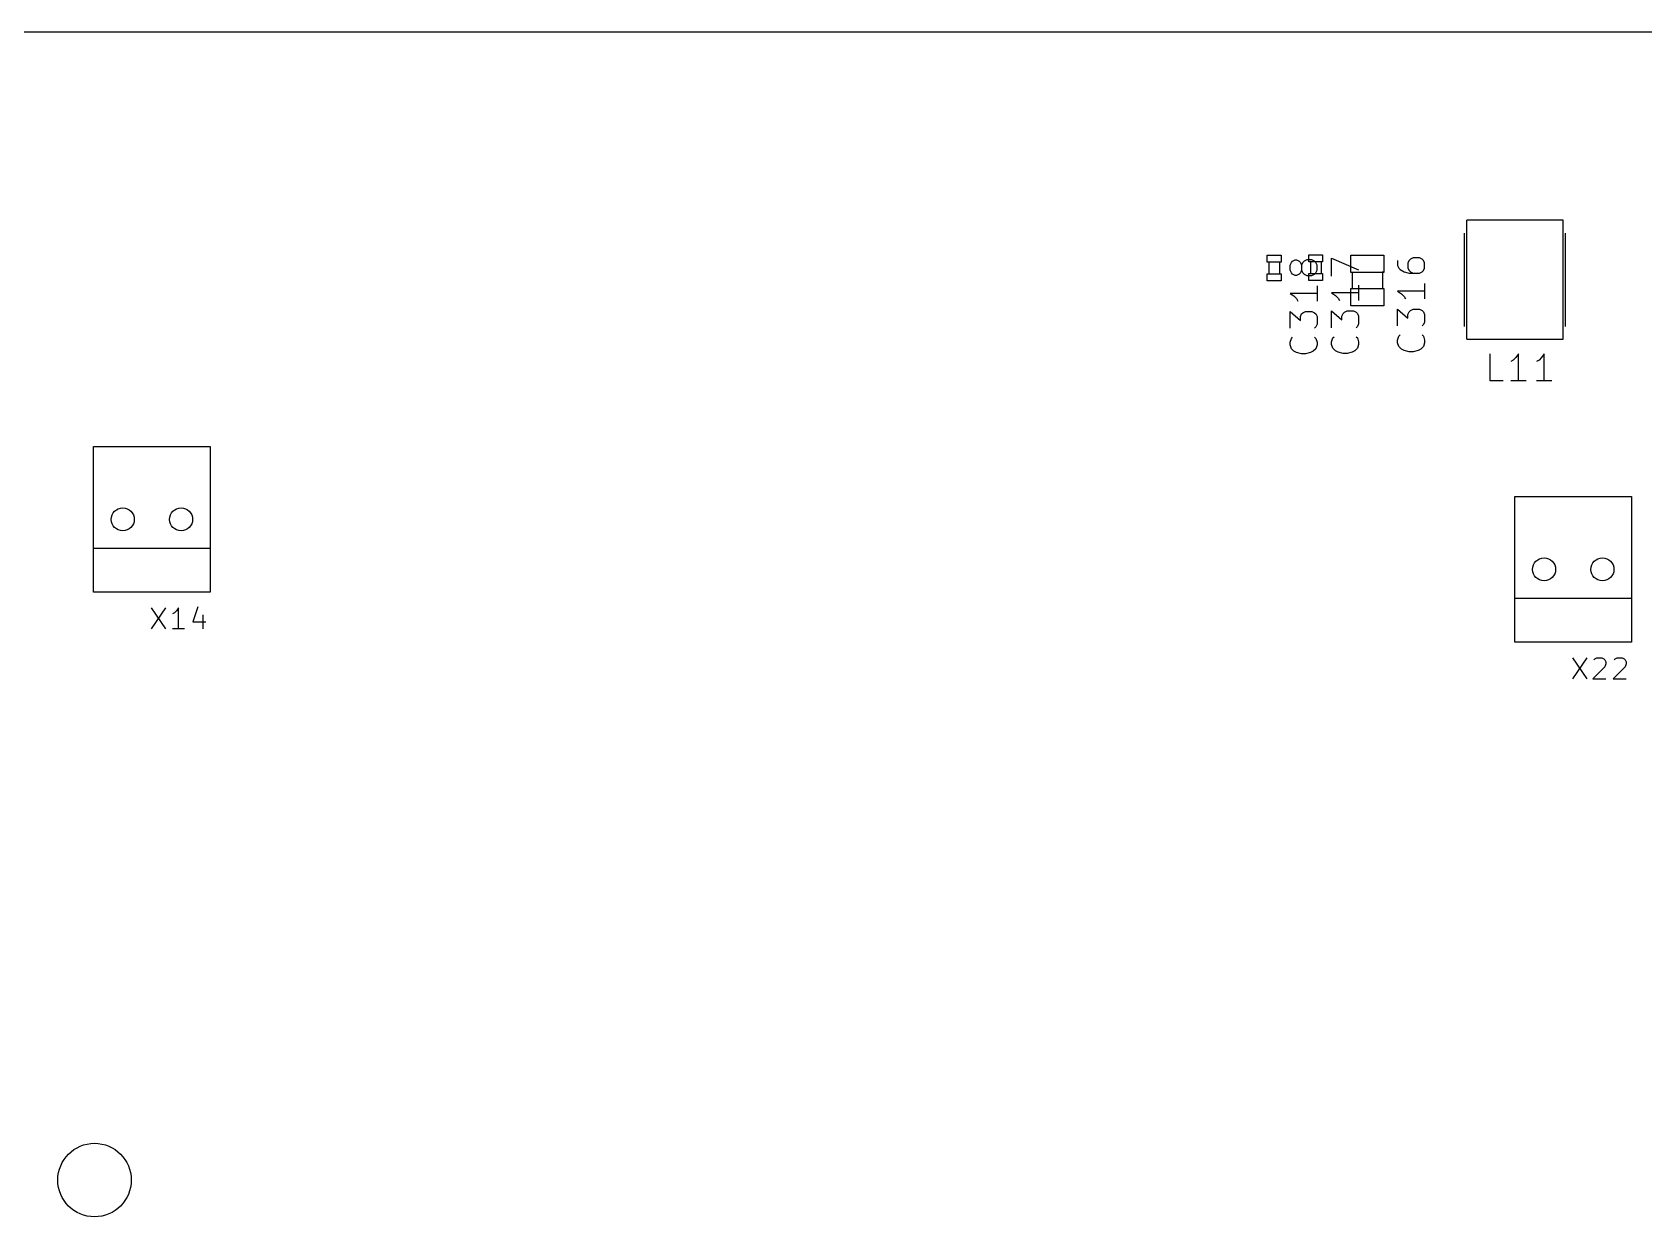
# Model space of a CAD drawing. Header units: millimetres. Extents: x -1 to 260, y -56 to 300.
# Drawn here: x 113.3 to 183.5, y 248.4 to 300 of the extents above; entities that cross this region are included whole.
import ezdxf

# ---------------------------------------------------------------- set-up
doc = ezdxf.new("R2010")
doc.units = ezdxf.units.MM
for name, color, linetype, true_color in [('Edge.Cuts', 254, 'CONTINUOUS', 0xd0d2cd), ('F.Fab', 9, 'CONTINUOUS', 0xafafaf), ('F.Silkscreen', 41, 'CONTINUOUS', 0xf2eda1)]:
    doc.layers.add(name, color=color, linetype=linetype, true_color=true_color)

msp = doc.modelspace()

# ---------------------------------------------------------------- linework, layer by layer
at = {"layer": 'Edge.Cuts', "linetype": 'CONTINUOUS'}
msp.add_line((260, 300), (0, 300), dxfattribs=at)
at = {"layer": 'Edge.Cuts'}
for centre, radius in [((117.23, 278.78), 0.5), ((119.77, 278.78), 0.5), ((179.13, 276.6), 0.5), ((181.67, 276.6), 0.5), ((116, 250), 1.599999)]:
    msp.add_circle(centre, radius, dxfattribs=at)
at = {"layer": 'F.Fab', "linetype": 'CONTINUOUS'}
for p, q in [((175.767, 286.629), (175.767, 291.811)), ((179.958, 291.811), (175.767, 291.811)), ((179.958, 286.629), (179.958, 291.811)), ((175.666, 287.188), (175.666, 291.252)), ((180.06, 287.188), (180.06, 291.252)), ((167.0752, 289.984), (167.0752, 290.284)), ((167.0752, 290.284), (167.6751, 290.284)), ((167.6751, 289.984), (167.0752, 289.984)), ((167.156, 289.485), (167.156, 289.975)), ((167.604, 289.975), (167.604, 289.485)), ((167.6751, 290.284), (167.6751, 289.984)), ((168.8852, 290.004), (168.8852, 290.304)), ((168.8852, 290.304), (169.4851, 290.304)), ((169.4851, 290.004), (168.8852, 290.004)), ((168.966, 289.505), (168.966, 289.995)), ((169.414, 289.995), (169.414, 289.505)), ((169.4851, 290.304), (169.4851, 290.004)), ((170.7061, 289.5321), (170.7061, 290.2822)), ((170.7061, 290.2822), (172.1562, 290.2822)), ((172.1562, 290.2822), (172.1562, 289.5321)), ((167.0752, 289.1712), (167.0752, 289.4712)), ((167.0752, 289.4712), (167.6751, 289.4712)), ((167.6751, 289.1712), (167.0752, 289.1712)), ((167.6751, 289.4712), (167.6751, 289.1712)), ((168.8852, 289.1912), (168.8852, 289.4912)), ((168.8852, 289.4912), (169.4851, 289.4912)), ((169.4851, 289.1912), (168.8852, 289.1912)), ((169.4851, 289.4912), (169.4851, 289.1912)), ((172.1562, 289.5321), (170.7061, 289.5321)), ((170.77, 289.546), (170.77, 288.809)), ((172.09, 289.571), (172.09, 288.809)), ((170.7061, 288.0843), (170.7061, 288.8344)), ((170.7061, 288.8344), (172.1562, 288.8344)), ((172.1562, 288.8344), (172.1562, 288.0843)), ((172.1562, 288.0843), (170.7061, 288.0843)), ((175.767, 286.629), (179.958, 286.629))]:
    msp.add_line(p, q, dxfattribs=at)
at = {"layer": 'F.Fab'}
for centre, radius in [((117.23, 278.78), 0.5), ((119.77, 278.78), 0.5), ((179.13, 276.6), 0.5), ((181.67, 276.6), 0.5), ((116, 250), 1.599999)]:
    msp.add_circle(centre, radius, dxfattribs=at)
at = {"layer": 'F.Silkscreen', "linetype": 'CONTINUOUS'}
for p, q in [((168.066164, 289.855304), (168.122189, 289.967355)), ((168.122189, 289.967355), (168.178214, 290.02338)), ((168.178214, 290.02338), (168.290264, 290.079405)), ((168.290264, 290.079405), (168.346289, 290.079405)), ((168.346289, 290.079405), (168.45834, 290.02338)), ((168.45834, 290.02338), (168.514365, 289.967355)), ((168.514365, 289.967355), (168.57039, 289.855304)), ((168.626415, 289.967355), (168.57039, 289.855304)), ((168.68244, 290.02338), (168.626415, 289.967355)), ((168.794491, 290.079405), (168.68244, 290.02338)), ((169.018591, 290.079405), (168.794491, 290.079405)), ((169.130641, 290.02338), (169.018591, 290.079405)), ((169.186667, 289.967355), (169.130641, 290.02338)), ((169.242692, 289.855304), (169.186667, 289.967355)), ((169.876164, 289.371078), (169.876164, 290.15543)), ((169.876164, 290.15543), (171.052692, 289.651204)), ((172.751164, 290.062355), (172.751164, 289.838254)), ((173.25539, 290.062355), (173.199365, 289.950304)), ((173.199365, 289.950304), (173.199365, 289.726204)), ((173.311415, 290.11838), (173.25539, 290.062355)), ((173.423465, 290.174405), (173.311415, 290.11838)), ((173.703591, 290.174405), (173.423465, 290.174405)), ((173.815641, 290.11838), (173.703591, 290.174405)), ((173.871667, 290.062355), (173.815641, 290.11838)), ((173.927692, 289.950304), (173.871667, 290.062355)), ((173.927692, 289.726204), (173.927692, 289.950304)), ((168.066164, 289.631204), (168.066164, 289.855304)), ((168.122189, 289.519153), (168.066164, 289.631204)), ((168.178214, 289.463128), (168.122189, 289.519153)), ((168.290264, 289.407103), (168.178214, 289.463128)), ((168.346289, 289.407103), (168.290264, 289.407103)), ((168.45834, 289.463128), (168.346289, 289.407103)), ((168.514365, 289.519153), (168.45834, 289.463128)), ((168.57039, 289.631204), (168.514365, 289.519153)), ((168.57039, 289.855304), (168.57039, 289.631204)), ((168.57039, 289.631204), (168.626415, 289.519153)), ((168.626415, 289.519153), (168.68244, 289.463128)), ((168.68244, 289.463128), (168.794491, 289.407103)), ((168.794491, 289.407103), (169.018591, 289.407103)), ((169.018591, 289.407103), (169.130641, 289.463128)), ((169.130641, 289.463128), (169.186667, 289.519153)), ((169.186667, 289.519153), (169.242692, 289.631204)), ((169.242692, 289.631204), (169.242692, 289.855304)), ((172.751164, 289.838254), (172.807189, 289.726204)), ((172.807189, 289.726204), (172.863214, 289.670179)), ((172.863214, 289.670179), (173.031289, 289.558128)), ((173.031289, 289.558128), (173.25539, 289.502103)), ((173.199365, 289.726204), (173.25539, 289.614153)), ((173.25539, 289.614153), (173.311415, 289.558128)), ((173.25539, 289.502103), (173.703591, 289.502103)), ((173.311415, 289.558128), (173.423465, 289.502103)), ((173.703591, 289.502103), (173.815641, 289.558128)), ((173.815641, 289.558128), (173.871667, 289.614153)), ((173.871667, 289.614153), (173.927692, 289.726204)), ((169.242692, 288.622751), (168.066164, 288.622751)), ((168.066164, 288.622751), (168.234239, 288.510701)), ((168.234239, 288.510701), (168.346289, 288.39865)), ((169.242692, 288.958902), (169.242692, 288.2866)), ((171.052692, 288.642751), (169.876164, 288.642751)), ((169.876164, 288.642751), (170.044239, 288.530701)), ((170.044239, 288.530701), (170.156289, 288.41865)), ((171.052692, 288.978902), (171.052692, 288.3066)), ((173.927692, 288.717751), (172.751164, 288.717751)), ((172.751164, 288.717751), (172.919239, 288.605701)), ((172.919239, 288.605701), (173.031289, 288.49365)), ((173.031289, 288.49365), (173.087315, 288.3816)), ((173.927692, 289.053902), (173.927692, 288.3816)), ((168.066164, 287.110072), (168.066164, 287.838399)), ((168.066164, 287.838399), (168.514365, 287.446223)), ((168.346289, 288.39865), (168.402315, 288.2866)), ((168.57039, 287.726349), (168.626415, 287.782374)), ((168.626415, 287.782374), (168.738465, 287.838399)), ((168.738465, 287.838399), (169.018591, 287.838399)), ((169.018591, 287.838399), (169.130641, 287.782374)), ((169.130641, 287.782374), (169.186667, 287.726349)), ((169.876164, 287.130072), (169.876164, 287.858399)), ((169.876164, 287.858399), (170.324365, 287.466223)), ((170.156289, 288.41865), (170.212315, 288.3066)), ((170.38039, 287.746349), (170.436415, 287.802374)), ((170.436415, 287.802374), (170.548465, 287.858399)), ((170.548465, 287.858399), (170.828591, 287.858399)), ((170.828591, 287.858399), (170.940641, 287.802374)), ((170.940641, 287.802374), (170.996667, 287.746349)), ((172.751164, 287.205072), (172.751164, 287.933399)), ((172.751164, 287.933399), (173.199365, 287.541223)), ((173.199365, 287.709298), (173.25539, 287.821349)), ((173.25539, 287.821349), (173.311415, 287.877374)), ((173.311415, 287.877374), (173.423465, 287.933399)), ((173.423465, 287.933399), (173.703591, 287.933399)), ((173.703591, 287.933399), (173.815641, 287.877374)), ((173.815641, 287.877374), (173.871667, 287.821349)), ((173.871667, 287.821349), (173.927692, 287.709298)), ((168.514365, 287.614298), (168.57039, 287.726349)), ((168.514365, 287.446223), (168.514365, 287.614298)), ((169.186667, 287.166097), (169.130641, 287.110072)), ((169.186667, 287.726349), (169.242692, 287.614298)), ((169.242692, 287.278147), (169.186667, 287.166097)), ((169.242692, 287.614298), (169.242692, 287.278147)), ((170.324365, 287.634298), (170.38039, 287.746349)), ((170.324365, 287.466223), (170.324365, 287.634298)), ((170.996667, 287.186097), (170.940641, 287.130072)), ((170.996667, 287.746349), (171.052692, 287.634298)), ((171.052692, 287.298147), (170.996667, 287.186097)), ((171.052692, 287.634298), (171.052692, 287.298147)), ((173.199365, 287.541223), (173.199365, 287.709298)), ((173.871667, 287.261097), (173.815641, 287.205072)), ((173.927692, 287.373147), (173.871667, 287.261097)), ((173.927692, 287.709298), (173.927692, 287.373147)), ((168.066164, 286.493795), (168.122189, 286.661871)), ((168.066164, 286.381745), (168.066164, 286.493795)), ((168.122189, 286.21367), (168.066164, 286.381745)), ((168.122189, 286.661871), (168.178214, 286.717896)), ((169.130641, 286.717896), (169.186667, 286.661871)), ((169.186667, 286.661871), (169.242692, 286.493795)), ((169.242692, 286.381745), (169.186667, 286.21367)), ((169.242692, 286.493795), (169.242692, 286.381745)), ((169.876164, 286.513795), (169.932189, 286.681871)), ((169.876164, 286.401745), (169.876164, 286.513795)), ((169.932189, 286.23367), (169.876164, 286.401745)), ((169.932189, 286.681871), (169.988214, 286.737896)), ((170.940641, 286.737896), (170.996667, 286.681871)), ((170.996667, 286.681871), (171.052692, 286.513795)), ((171.052692, 286.401745), (170.996667, 286.23367)), ((171.052692, 286.513795), (171.052692, 286.401745)), ((172.751164, 286.588795), (172.807189, 286.756871)), ((172.751164, 286.476745), (172.751164, 286.588795)), ((172.807189, 286.30867), (172.751164, 286.476745)), ((172.807189, 286.756871), (172.863214, 286.812896)), ((173.815641, 286.812896), (173.871667, 286.756871)), ((173.871667, 286.756871), (173.927692, 286.588795)), ((173.927692, 286.476745), (173.871667, 286.30867)), ((173.927692, 286.588795), (173.927692, 286.476745)), ((168.234239, 286.101619), (168.122189, 286.21367)), ((168.346289, 286.045594), (168.234239, 286.101619)), ((168.57039, 285.989569), (168.346289, 286.045594)), ((168.738465, 285.989569), (168.57039, 285.989569)), ((168.962566, 286.045594), (168.738465, 285.989569)), ((169.074616, 286.101619), (168.962566, 286.045594)), ((169.186667, 286.21367), (169.074616, 286.101619)), ((170.044239, 286.121619), (169.932189, 286.23367)), ((170.156289, 286.065594), (170.044239, 286.121619)), ((170.38039, 286.009569), (170.156289, 286.065594)), ((170.548465, 286.009569), (170.38039, 286.009569)), ((170.772566, 286.065594), (170.548465, 286.009569)), ((170.884616, 286.121619), (170.772566, 286.065594)), ((170.996667, 286.23367), (170.884616, 286.121619)), ((172.919239, 286.196619), (172.807189, 286.30867)), ((173.031289, 286.140594), (172.919239, 286.196619)), ((173.25539, 286.084569), (173.031289, 286.140594)), ((173.423465, 286.084569), (173.25539, 286.084569)), ((173.647566, 286.140594), (173.423465, 286.084569)), ((173.759616, 286.196619), (173.647566, 286.140594)), ((173.871667, 286.30867), (173.759616, 286.196619)), ((176.780198, 284.817307), (176.780198, 285.993835)), ((177.78865, 285.71371), (177.6766, 285.657685)), ((177.900701, 285.82576), (177.78865, 285.71371)), ((178.012751, 285.993835), (177.900701, 285.82576)), ((178.012751, 284.817307), (178.012751, 285.993835)), ((178.909153, 285.71371), (178.797103, 285.657685)), ((179.021204, 285.82576), (178.909153, 285.71371)), ((179.133254, 285.993835), (179.021204, 285.82576)), ((179.133254, 284.817307), (179.133254, 285.993835)), ((177.34045, 284.817307), (176.780198, 284.817307)), ((178.348902, 284.817307), (177.6766, 284.817307)), ((179.469405, 284.817307), (178.797103, 284.817307)), ((115.96, 281.955), (121.04, 281.955)), ((115.96, 277.51), (115.96, 281.955)), ((121.04, 281.955), (121.04, 277.51)), ((177.86, 279.775), (182.94, 279.775)), ((177.86, 275.33), (177.86, 279.775)), ((182.94, 279.775), (182.94, 275.33)), ((115.96, 275.605), (115.96, 277.51)), ((121.04, 277.51), (115.96, 277.51)), ((121.04, 277.51), (121.04, 275.605)), ((121.04, 275.605), (115.96, 275.605)), ((177.86, 273.425), (177.86, 275.33)), ((182.94, 275.33), (177.86, 275.33)), ((182.94, 275.33), (182.94, 273.425)), ((118.470324, 274.930728), (119.086697, 274.006168)), ((119.086697, 274.930728), (118.470324, 274.006168)), ((119.482937, 274.710595), (119.394883, 274.666568)), ((119.57099, 274.798648), (119.482937, 274.710595)), ((119.659043, 274.930728), (119.57099, 274.798648)), ((119.659043, 274.006168), (119.659043, 274.930728)), ((120.49555, 274.974755), (120.275416, 274.314355)), ((120.715683, 274.622541), (120.715683, 274.006168)), ((119.923203, 274.006168), (119.394883, 274.006168)), ((120.275416, 274.314355), (120.847763, 274.314355)), ((182.94, 273.425), (177.86, 273.425)), ((180.370324, 272.750728), (180.986697, 271.826168)), ((180.986697, 272.750728), (180.370324, 271.826168)), ((181.779177, 272.354488), (181.250857, 271.826168)), ((181.294883, 272.662675), (181.33891, 272.706701)), ((181.33891, 272.706701), (181.426963, 272.750728)), ((181.426963, 272.750728), (181.647097, 272.750728)), ((181.647097, 272.750728), (181.73515, 272.706701)), ((181.73515, 272.706701), (181.779177, 272.662675)), ((181.779177, 272.662675), (181.823203, 272.574621)), ((181.823203, 272.486568), (181.779177, 272.354488)), ((181.823203, 272.574621), (181.823203, 272.486568)), ((182.65971, 272.354488), (182.13139, 271.826168)), ((182.175416, 272.662675), (182.219443, 272.706701)), ((182.219443, 272.706701), (182.307496, 272.750728)), ((182.307496, 272.750728), (182.52763, 272.750728)), ((182.52763, 272.750728), (182.615683, 272.706701)), ((182.615683, 272.706701), (182.65971, 272.662675)), ((182.65971, 272.662675), (182.703736, 272.574621)), ((182.703736, 272.486568), (182.65971, 272.354488)), ((182.703736, 272.574621), (182.703736, 272.486568)), ((181.250857, 271.826168), (181.823203, 271.826168)), ((182.13139, 271.826168), (182.703736, 271.826168))]:
    msp.add_line(p, q, dxfattribs=at)
at = {"layer": 'F.Silkscreen'}
for centre, radius in [((117.23, 278.78), 0.5), ((119.77, 278.78), 0.5), ((179.13, 276.6), 0.5), ((181.67, 276.6), 0.5), ((116, 250), 1.599999)]:
    msp.add_circle(centre, radius, dxfattribs=at)

doc.saveas('drawing.dxf')
